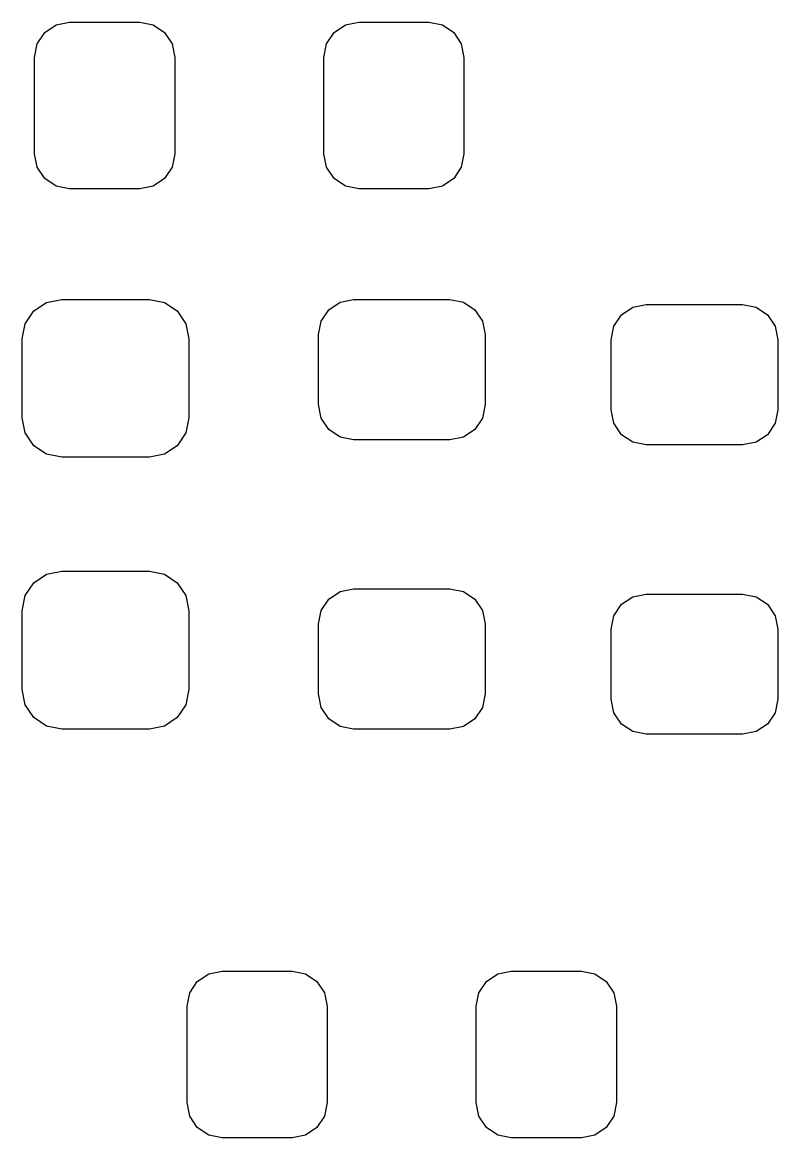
# Model space of a CAD drawing. Extents: x 107.3 to 199.4, y -97.4 to -51.6.
# Drawn here: x 171.38 to 175.69, y -71.42 to -65.06 of the extents above; entities that cross this region are included whole.
import ezdxf

# ---------------------------------------------------------------- set-up
doc = ezdxf.new("R2010")
doc.units = 0
doc.layers.add('BLACK', color=7, linetype='CONTINUOUS')

msp = doc.modelspace()

# ---------------------------------------------------------------- linework, layer by layer
at = {"layer": 'BLACK', "linetype": 'CONTINUOUS'}
for p, q in [((171.470224, -65.188463), (171.513579, -65.123579)), ((171.513579, -65.123579), (171.578463, -65.080224)), ((171.578463, -65.080224), (171.655, -65.065)), ((171.655, -65.065), (172.055, -65.065)), ((172.055, -65.065), (172.131537, -65.080224)), ((172.131537, -65.080224), (172.196421, -65.123579)), ((172.196421, -65.123579), (172.239776, -65.188463)), ((173.120224, -65.188463), (173.163579, -65.123579)), ((173.163579, -65.123579), (173.228463, -65.080224)), ((173.228463, -65.080224), (173.305, -65.065)), ((173.305, -65.065), (173.705, -65.065)), ((173.705, -65.065), (173.781537, -65.080224)), ((173.781537, -65.080224), (173.846421, -65.123579)), ((173.846421, -65.123579), (173.889776, -65.188463)), ((171.455, -65.265), (171.470224, -65.188463)), ((172.239776, -65.188463), (172.255, -65.265)), ((173.105, -65.265), (173.120224, -65.188463)), ((173.889776, -65.188463), (173.905, -65.265)), ((171.455, -65.815), (171.455, -65.265)), ((172.255, -65.265), (172.255, -65.815)), ((173.105, -65.815), (173.105, -65.265)), ((173.905, -65.265), (173.905, -65.815)), ((171.470224, -65.891537), (171.455, -65.815)), ((172.255, -65.815), (172.239776, -65.891537)), ((173.120224, -65.891537), (173.105, -65.815)), ((173.905, -65.815), (173.889776, -65.891537)), ((171.513579, -65.956421), (171.470224, -65.891537)), ((172.239776, -65.891537), (172.196421, -65.956421)), ((173.163579, -65.956421), (173.120224, -65.891537)), ((173.889776, -65.891537), (173.846421, -65.956421)), ((171.578463, -65.999776), (171.513579, -65.956421)), ((171.655, -66.015), (171.578463, -65.999776)), ((172.055, -66.015), (171.655, -66.015)), ((172.131537, -65.999776), (172.055, -66.015)), ((172.196421, -65.956421), (172.131537, -65.999776)), ((173.228463, -65.999776), (173.163579, -65.956421)), ((173.305, -66.015), (173.228463, -65.999776)), ((173.705, -66.015), (173.305, -66.015)), ((173.781537, -65.999776), (173.705, -66.015)), ((173.846421, -65.956421), (173.781537, -65.999776)), ((171.523896, -66.662127), (171.61, -66.645)), ((171.61, -66.645), (172.11, -66.645)), ((172.11, -66.645), (172.196104, -66.662127)), ((173.198463, -66.660224), (173.275, -66.645)), ((173.275, -66.645), (173.825, -66.645)), ((173.825, -66.645), (173.901537, -66.660224)), ((171.402127, -66.783896), (171.450901, -66.710901)), ((171.450901, -66.710901), (171.523896, -66.662127)), ((172.196104, -66.662127), (172.269099, -66.710901)), ((172.269099, -66.710901), (172.317873, -66.783896)), ((173.090224, -66.768463), (173.133579, -66.703579)), ((173.133579, -66.703579), (173.198463, -66.660224)), ((173.901537, -66.660224), (173.966421, -66.703579)), ((173.966421, -66.703579), (174.009776, -66.768463)), ((174.803579, -66.733579), (174.868463, -66.690224)), ((174.868463, -66.690224), (174.945, -66.675)), ((174.945, -66.675), (175.495, -66.675)), ((175.495, -66.675), (175.571537, -66.690224)), ((175.571537, -66.690224), (175.636421, -66.733579)), ((173.075, -66.845), (173.090224, -66.768463)), ((174.009776, -66.768463), (174.025, -66.845)), ((174.760224, -66.798463), (174.803579, -66.733579)), ((175.636421, -66.733579), (175.679776, -66.798463)), ((171.385, -66.87), (171.402127, -66.783896)), ((172.317873, -66.783896), (172.335, -66.87)), ((174.745, -66.875), (174.760224, -66.798463)), ((175.679776, -66.798463), (175.695, -66.875)), ((171.385, -67.32), (171.385, -66.87)), ((172.335, -66.87), (172.335, -67.32)), ((173.075, -67.245), (173.075, -66.845)), ((174.025, -66.845), (174.025, -67.245)), ((174.745, -67.275), (174.745, -66.875)), ((175.695, -66.875), (175.695, -67.275)), ((173.090224, -67.321537), (173.075, -67.245)), ((174.025, -67.245), (174.009776, -67.321537)), ((174.760224, -67.351537), (174.745, -67.275)), ((175.695, -67.275), (175.679776, -67.351537)), ((171.402127, -67.406104), (171.385, -67.32)), ((172.335, -67.32), (172.317873, -67.406104)), ((173.133579, -67.386421), (173.090224, -67.321537)), ((174.009776, -67.321537), (173.966421, -67.386421)), ((174.803579, -67.416421), (174.760224, -67.351537)), ((175.679776, -67.351537), (175.636421, -67.416421)), ((171.450901, -67.479099), (171.402127, -67.406104)), ((172.317873, -67.406104), (172.269099, -67.479099)), ((173.198463, -67.429776), (173.133579, -67.386421)), ((173.966421, -67.386421), (173.901537, -67.429776)), ((171.523896, -67.527873), (171.450901, -67.479099)), ((172.269099, -67.479099), (172.196104, -67.527873)), ((173.275, -67.445), (173.198463, -67.429776)), ((173.825, -67.445), (173.275, -67.445)), ((173.901537, -67.429776), (173.825, -67.445)), ((174.868463, -67.459776), (174.803579, -67.416421)), ((174.945, -67.475), (174.868463, -67.459776)), ((175.495, -67.475), (174.945, -67.475)), ((175.571537, -67.459776), (175.495, -67.475)), ((175.636421, -67.416421), (175.571537, -67.459776)), ((171.61, -67.545), (171.523896, -67.527873)), ((172.196104, -67.527873), (172.11, -67.545)), ((172.11, -67.545), (171.61, -67.545)), ((171.450901, -68.260901), (171.523896, -68.212127)), ((171.523896, -68.212127), (171.61, -68.195)), ((171.61, -68.195), (172.11, -68.195)), ((172.11, -68.195), (172.196104, -68.212127)), ((172.196104, -68.212127), (172.269099, -68.260901)), ((171.402127, -68.333896), (171.450901, -68.260901)), ((172.269099, -68.260901), (172.317873, -68.333896)), ((173.198463, -68.310224), (173.275, -68.295)), ((173.275, -68.295), (173.825, -68.295)), ((173.825, -68.295), (173.901537, -68.310224)), ((171.385, -68.42), (171.402127, -68.333896)), ((172.317873, -68.333896), (172.335, -68.42)), ((173.090224, -68.418463), (173.133579, -68.353579)), ((173.133579, -68.353579), (173.198463, -68.310224)), ((173.901537, -68.310224), (173.966421, -68.353579)), ((173.966421, -68.353579), (174.009776, -68.418463)), ((174.803579, -68.383579), (174.868463, -68.340224)), ((174.868463, -68.340224), (174.945, -68.325)), ((174.945, -68.325), (175.495, -68.325)), ((175.495, -68.325), (175.571537, -68.340224)), ((175.571537, -68.340224), (175.636421, -68.383579)), ((171.385, -68.87), (171.385, -68.42)), ((172.335, -68.42), (172.335, -68.87)), ((173.075, -68.495), (173.090224, -68.418463)), ((174.009776, -68.418463), (174.025, -68.495)), ((174.760224, -68.448463), (174.803579, -68.383579)), ((175.636421, -68.383579), (175.679776, -68.448463)), ((173.075, -68.895), (173.075, -68.495)), ((174.025, -68.495), (174.025, -68.895)), ((174.745, -68.525), (174.760224, -68.448463)), ((175.679776, -68.448463), (175.695, -68.525)), ((174.745, -68.925), (174.745, -68.525)), ((175.695, -68.525), (175.695, -68.925)), ((171.402127, -68.956104), (171.385, -68.87)), ((172.335, -68.87), (172.317873, -68.956104)), ((173.090224, -68.971537), (173.075, -68.895)), ((174.025, -68.895), (174.009776, -68.971537)), ((174.760224, -69.001537), (174.745, -68.925)), ((175.695, -68.925), (175.679776, -69.001537)), ((171.450901, -69.029099), (171.402127, -68.956104)), ((172.317873, -68.956104), (172.269099, -69.029099)), ((173.133579, -69.036421), (173.090224, -68.971537)), ((174.009776, -68.971537), (173.966421, -69.036421)), ((174.803579, -69.066421), (174.760224, -69.001537)), ((175.679776, -69.001537), (175.636421, -69.066421)), ((171.523896, -69.077873), (171.450901, -69.029099)), ((172.269099, -69.029099), (172.196104, -69.077873)), ((173.198463, -69.079776), (173.133579, -69.036421)), ((173.966421, -69.036421), (173.901537, -69.079776)), ((174.868463, -69.109776), (174.803579, -69.066421)), ((175.636421, -69.066421), (175.571537, -69.109776)), ((171.61, -69.095), (171.523896, -69.077873)), ((172.11, -69.095), (171.61, -69.095)), ((172.196104, -69.077873), (172.11, -69.095)), ((173.275, -69.095), (173.198463, -69.079776)), ((173.825, -69.095), (173.275, -69.095)), ((173.901537, -69.079776), (173.825, -69.095)), ((174.945, -69.125), (174.868463, -69.109776)), ((175.495, -69.125), (174.945, -69.125)), ((175.571537, -69.109776), (175.495, -69.125)), ((172.383579, -70.533579), (172.448463, -70.490224)), ((172.448463, -70.490224), (172.525, -70.475)), ((172.525, -70.475), (172.925, -70.475)), ((172.925, -70.475), (173.001537, -70.490224)), ((173.001537, -70.490224), (173.066421, -70.533579)), ((174.033579, -70.533579), (174.098463, -70.490224)), ((174.098463, -70.490224), (174.175, -70.475)), ((174.175, -70.475), (174.575, -70.475)), ((174.575, -70.475), (174.651537, -70.490224)), ((174.651537, -70.490224), (174.716421, -70.533579)), ((172.340224, -70.598463), (172.383579, -70.533579)), ((173.066421, -70.533579), (173.109776, -70.598463)), ((173.990224, -70.598463), (174.033579, -70.533579)), ((174.716421, -70.533579), (174.759776, -70.598463)), ((172.325, -70.675), (172.340224, -70.598463)), ((173.109776, -70.598463), (173.125, -70.675)), ((173.975, -70.675), (173.990224, -70.598463)), ((174.759776, -70.598463), (174.775, -70.675)), ((172.325, -71.225), (172.325, -70.675)), ((173.125, -70.675), (173.125, -71.225)), ((173.975, -71.225), (173.975, -70.675)), ((174.775, -70.675), (174.775, -71.225)), ((172.340224, -71.301537), (172.325, -71.225)), ((173.125, -71.225), (173.109776, -71.301537)), ((173.990224, -71.301537), (173.975, -71.225)), ((174.775, -71.225), (174.759776, -71.301537)), ((172.383579, -71.366421), (172.340224, -71.301537)), ((173.109776, -71.301537), (173.066421, -71.366421)), ((174.033579, -71.366421), (173.990224, -71.301537)), ((174.759776, -71.301537), (174.716421, -71.366421)), ((172.448463, -71.409776), (172.383579, -71.366421)), ((172.525, -71.425), (172.448463, -71.409776)), ((173.001537, -71.409776), (172.925, -71.425)), ((173.066421, -71.366421), (173.001537, -71.409776)), ((174.098463, -71.409776), (174.033579, -71.366421)), ((174.175, -71.425), (174.098463, -71.409776)), ((174.651537, -71.409776), (174.575, -71.425)), ((174.716421, -71.366421), (174.651537, -71.409776)), ((172.925, -71.425), (172.525, -71.425)), ((174.575, -71.425), (174.175, -71.425))]:
    msp.add_line(p, q, dxfattribs=at)

doc.saveas('drawing.dxf')
